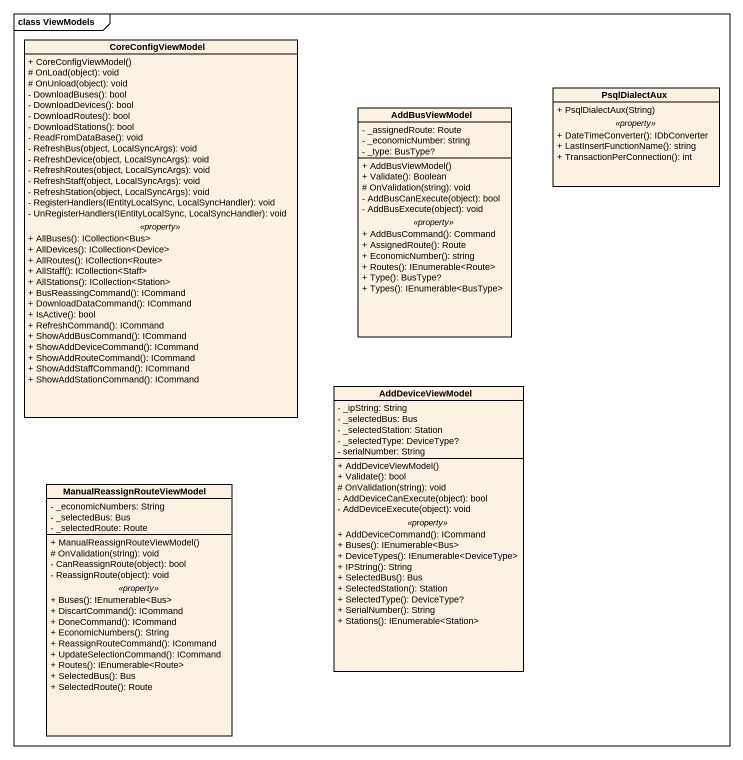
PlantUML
@startuml
mainframe class ViewModels
hide circle
hide empty members
skinparam classAttributeIconSize 0
class CoreConfigViewModel {
  + CoreConfigViewModel()
  # OnLoad(object): void
  # OnUnload(object): void
  - DownloadBuses(): bool
  - DownloadDevices(): bool
  - DownloadRoutes(): bool
  - DownloadStations(): bool
  - ReadFromDataBase(): void
  - RefreshBus(object, LocalSyncArgs): void
  - RefreshDevice(object, LocalSyncArgs): void
  - RefreshRoutes(object, LocalSyncArgs): void
  - RefreshStaff(object, LocalSyncArgs): void
  - RefreshStation(object, LocalSyncArgs): void
  - RegisterHandlers(IEntityLocalSync, LocalSyncHandler): void
  - UnRegisterHandlers(IEntityLocalSync, LocalSyncHandler): void
  .. <<property>> ..
  + AllBuses(): ICollection<Bus>
  + AllDevices(): ICollection<Device>
  + AllRoutes(): ICollection<Route>
  + AllStaff(): ICollection<Staff>
  + AllStations(): ICollection<Station>
  + BusReassingCommand(): ICommand
  + DownloadDataCommand(): ICommand
  + IsActive(): bool
  + RefreshCommand(): ICommand
  + ShowAddBusCommand(): ICommand
  + ShowAddDeviceCommand(): ICommand
  + ShowAddRouteCommand(): ICommand
  + ShowAddStaffCommand(): ICommand
  + ShowAddStationCommand(): ICommand
}
class PsqlDialectAux {
  + PsqlDialectAux(String)
  .. <<property>> ..
  + DateTimeConverter(): IDbConverter
  + LastInsertFunctionName(): string
  + TransactionPerConnection(): int
}
class AddBusViewModel {
  - _assignedRoute: Route
  - _economicNumber: string
  - _type: BusType?
  --
  + AddBusViewModel()
  + Validate(): Boolean
  # OnValidation(string): void
  - AddBusCanExecute(object): bool
  - AddBusExecute(object): void
  .. <<property>> ..
  + AddBusCommand(): Command
  + AssignedRoute(): Route
  + EconomicNumber(): string
  + Routes(): IEnumerable<Route>
  + Type(): BusType?
  + Types(): IEnumerable<BusType>
}
class AddDeviceViewModel {
  - _ipString: String
  - _selectedBus: Bus
  - _selectedStation: Station
  - _selectedType: DeviceType?
  - serialNumber: String
  --
  + AddDeviceViewModel()
  + Validate(): bool
  # OnValidation(string): void
  - AddDeviceCanExecute(object): bool
  - AddDeviceExecute(object): void
  .. <<property>> ..
  + AddDeviceCommand(): ICommand
  + Buses(): IEnumerable<Bus>
  + DeviceTypes(): IEnumerable<DeviceType>
  + IPString(): String
  + SelectedBus(): Bus
  + SelectedStation(): Station
  + SelectedType(): DeviceType?
  + SerialNumber(): String
  + Stations(): IEnumerable<Station>
}
class ManualReassignRouteViewModel {
  - _economicNumbers: String
  - _selectedBus: Bus
  - _selectedRoute: Route
  --
  + ManualReassignRouteViewModel()
  # OnValidation(string): void
  - CanReassignRoute(object): bool
  - ReassignRoute(object): void
  .. <<property>> ..
  + Buses(): IEnumerable<Bus>
  + DiscartCommand(): ICommand
  + DoneCommand(): ICommand
  + EconomicNumbers(): String
  + ReassignRouteCommand(): ICommand
  + UpdateSelectionCommand(): ICommand
  + Routes(): IEnumerable<Route>
  + SelectedBus(): Bus
  + SelectedRoute(): Route
}
@enduml
